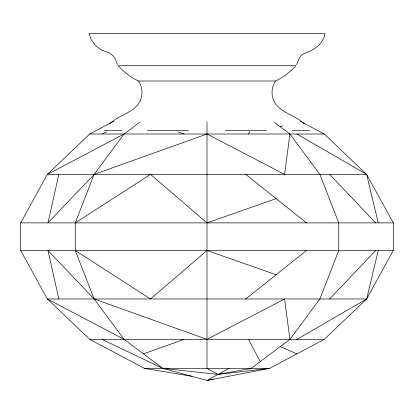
<?xml version="1.0" encoding="UTF-8"?>
<svg xmlns="http://www.w3.org/2000/svg" width="414" height="414" viewBox="0 0 414 414"><rect width="100%" height="100%" fill="white"/><g stroke="black" fill="none" stroke-linecap="round" stroke-linejoin="round"><path stroke-width="0.62" d="M274.094 122.146L289.914 134.012L284.599 174.403L207 134.012L94.107 174.403L47.983 222.882L58.84 174.403M102.051 339.366L162.769 368.382L207 380.445L269.555 368.382L324.255 339.366L366.654 298.98L378.236 250.496M113.679 121.318L89.745 134.012L47.346 174.403L20.7 222.882L20.7 250.496L47.346 298.98L89.745 339.366L144.445 368.382L269.555 368.382L218.059 374.411L162.769 368.382L124.086 339.366L94.107 298.98L75.265 250.496L75.265 222.882L94.107 174.403L124.086 134.012L139.865 122.177M248.457 134.012L249.668 131.73M296.905 339.366L366.654 298.98L393.3 250.496L393.3 222.882L366.654 174.403L324.255 134.012L300.321 121.318M296.507 64.594C298.468 60.775 299.146 55.993 303.348 53.784C313.181 50.86 323.049 44.448 325.026 33.555L88.974 33.555L91.359 39.946L95.391 45.452L100.768 49.654L109.519 53.142L111.718 54.539L113.571 56.361L115.009 58.529L117.493 64.594M275.522 81.009L138.478 81.009C130.746 77.397 123.796 72.15 118.202 65.707L295.798 65.707C290.204 72.15 283.254 77.397 275.522 81.009C271.082 87.489 270.865 96.462 274.989 103.148C282.001 113.327 295.699 115.315 304.347 123.853M207 121.763L207 368.382L218.059 374.411L251.231 368.382L289.914 339.366L319.893 298.98L338.735 250.496L338.735 222.882L319.893 174.403L289.914 134.012M329.627 298.98L375.7 250.496M245.797 298.98L306.489 250.496M109.653 123.853C118.3 115.315 131.999 113.327 139.011 103.148C143.135 96.462 142.918 87.489 138.478 81.009M75.265 222.882L150.551 174.403L207 222.882L276.143 198.642M229.118 368.382L207 380.445L213.257 379.033M124.086 134.012L47.346 174.403L366.654 174.403L378.236 222.882M102.051 134.012L106.677 131.802M280.242 126.756L282.539 125.758M143.43 353.872L184.049 339.366M104.281 130.513L121.757 130.513M147.405 130.513L188.655 130.513M225.345 130.513L266.595 130.513M292.243 130.513L309.719 130.513M89.745 134.012L324.255 134.012M20.7 222.882L393.3 222.882M20.7 250.496L393.3 250.496M366.654 298.98L47.346 298.98L124.086 339.366M89.745 339.366L324.255 339.366M144.445 368.382L191.501 376.217M276.143 274.736L207 250.496L150.551 298.98L75.265 250.496M177.984 131.843L184.049 134.012M280.242 346.621L296.905 353.872M296.905 134.012L366.654 174.403M245.797 174.403L306.489 222.882M329.627 174.403L375.7 222.882M248.457 339.366L260.256 361.613M58.84 298.98L47.983 250.496L94.107 298.98L207 339.366L284.599 298.98L289.914 339.366"/></g></svg>
